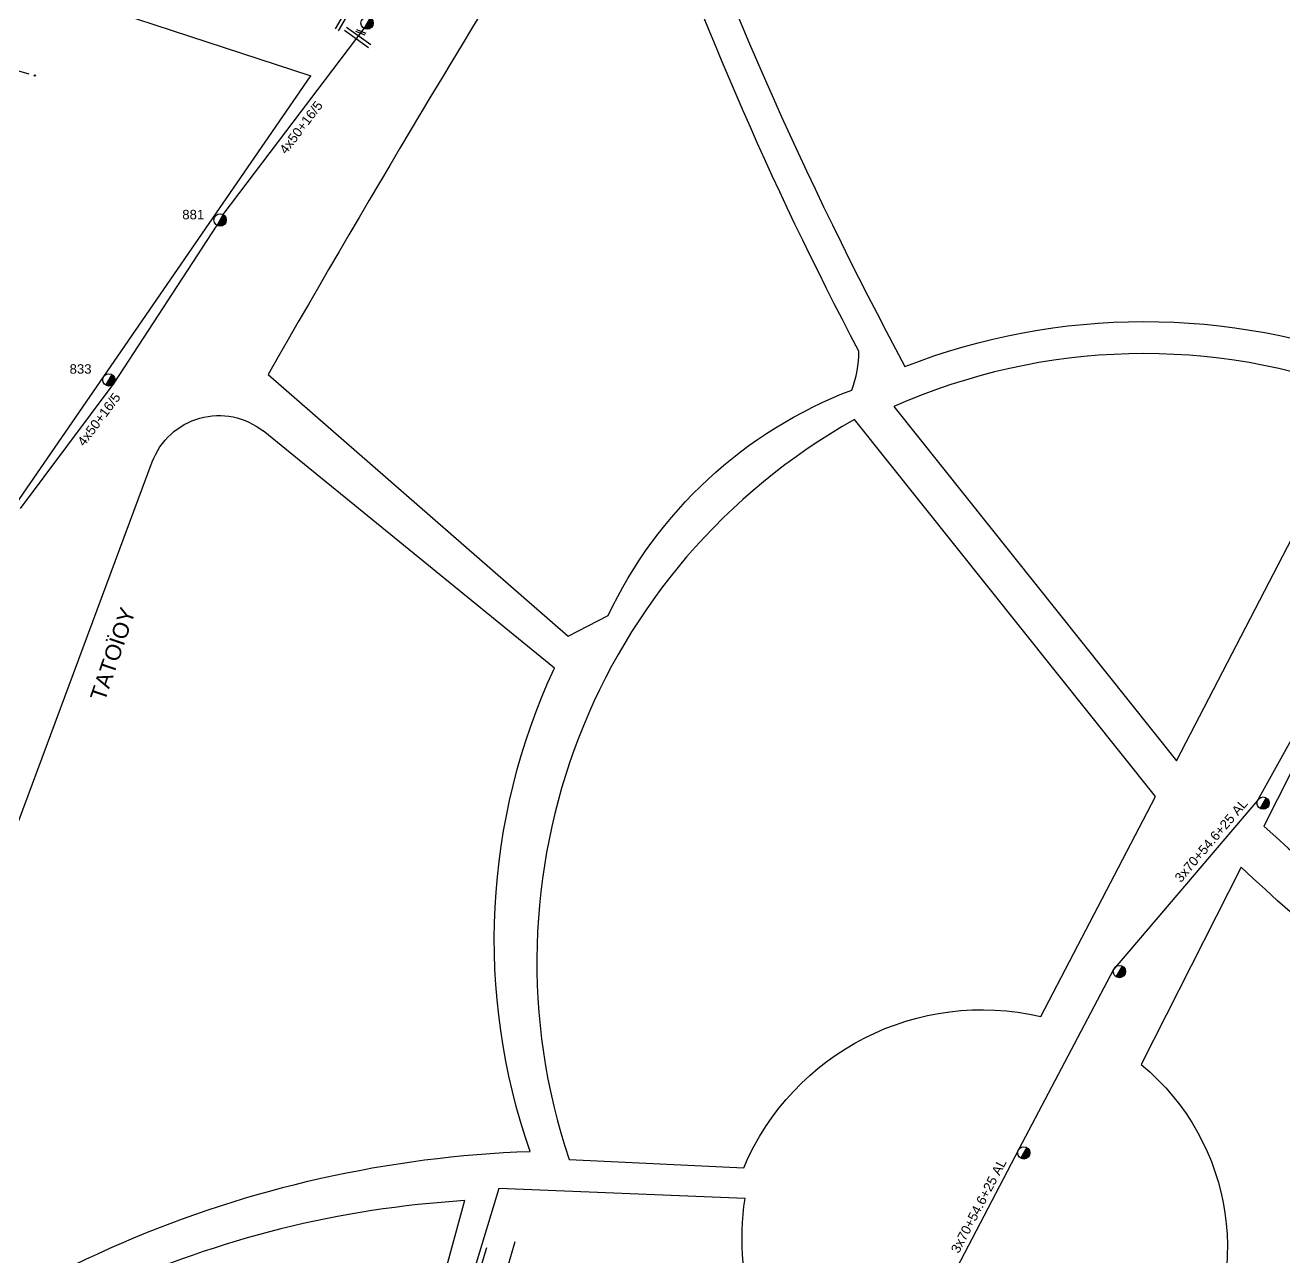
# Model space of a CAD drawing. Header units: millimetres. Extents: x 1091 to 3521, y 1177 to 2968.
# Drawn here: x 1917.6 to 2158, y 2320.1 to 2555.2 of the extents above; entities that cross this region are included whole.
import ezdxf
from ezdxf.enums import TextEntityAlignment as Align

# ---------------------------------------------------------------- set-up
doc = ezdxf.new("R2010")
doc.units = ezdxf.units.MM
doc.linetypes.add('DASHED', pattern=[19.05, 12.7, -6.35])
doc.layers.add('4x50+16_5', color=7, linetype='Continuous', lineweight=30)
doc.layers.add('Συνεστραμμένα ΧΤ   3x70+54.6+25 AL', color=7, linetype='SYN_LINE', lineweight=30)
for name, color, linetype in [('TEXT ΚΑΛΩΔΙΩΝ', 7, 'Continuous'), ('ΑΓΝΩΣΤΟ ΥΠΟΓΕΙΟ ΚΑΛΩΔΙΟ', 7, 'DASHED'), ('Μηχανική τομή', 7, 'Continuous'), ('Στύλος ΦΜ', 7, 'Continuous'), ('Στύλος ΦΜ @ 1', 7, 'Continuous'), ('Συνδέσεις', 7, 'Continuous'), ('Τομή', 7, 'Continuous'), ('Υπόβαθρο ΔΕΗ', 7, 'Continuous')]:
    doc.layers.add(name, color=color, linetype=linetype)
doc.styles.add('arial', font='arial.ttf')
doc.styles.get("Standard").update_dxf_attribs({"font": 'arial.ttf', "height": 1.8})
doc.linetypes.add('SYN_LINE', pattern='A,0.5,-0.0001,["/\\/\\/\\/",Standard,S=0.1,R=0,X=0,Y=-0.05],-0.25', length=0.7501)

# ---------------------------------------------------------------- blocks, each defined once
blk = doc.blocks.new('ΥΠΑΡΧΩΝ ΤΣΙΜΕΝΤΕΝΙΟΣ ΣΤΥΛΟΣ')
at = {"layer": 'Στύλος ΦΜ'}
blk.add_hatch(color=7, dxfattribs=at).paths.add_polyline_path([(-1.29, -2.28, 0.574793), (2.62, 0, 0.268822), (1.3, 2.27)])
at = {"layer": 'Στύλος ΦΜ', "color": 7}
blk.add_line((-1.29, -2.28), (1.3, 2.27), dxfattribs=at)
blk.add_circle((0, 0), 2.62, dxfattribs=at)
at = {"layer": 'Στύλος ΦΜ', "flags": 4}
for tag, p in [('ΑΡΙΘΜΟΣ', (-4.68, 8.05)), ('ΤΥΠΟΣ', (-4.91, 3.03))]:
    blk.add_attdef(tag, p, '', height=4, dxfattribs=at)
blk = doc.blocks.new('_ΣΥΝΔΕΣΗ')
at = {"layer": 'Συνδέσεις', "linetype": 'SYN_LINE', "ltscale": 40}
blk.add_hatch(color=256, dxfattribs=at).paths.add_polyline_path([(0.5, -0.01, 1), (-0.5, -0.01, 1)])
at = {"layer": 'Συνδέσεις'}
blk.add_circle((0, -0.01), 0.5, dxfattribs=at)
blk = doc.blocks.new('ΤΟΜΗ')
at = {"layer": 'Τομή', "ltscale": 40}
for p, q in [((11.33, -0.65), (-11.4, -0.65)), ((11.33, -3.42), (-11.4, -3.42))]:
    blk.add_line(p, q, dxfattribs=at)
blk = doc.blocks.new('ΜΗΧΑΝΙΚΗ ΤΟΜΗ')
at = {"layer": 'Μηχανική τομή', "ltscale": 40}
for p, q in [((-3.79, 1.21), (3.79, 1.21)), ((3.79, -0.34), (-3.79, -0.34))]:
    blk.add_line(p, q, dxfattribs=at)

msp = doc.modelspace()

# ---------------------------------------------------------------- linework, layer by layer
at = {"layer": '4x50+16_5', "color": 1, "lineweight": -3, "ltscale": 0.1}
for points in [[(1955.39, 2519.06), (1982.29, 2554.6)], [(1916.71, 2462.99), (1934.57, 2486.87), (1954.22, 2517.02)]]:
    msp.add_lwpolyline(points, dxfattribs=at)
at = {"layer": 'ΑΓΝΩΣΤΟ ΥΠΟΓΕΙΟ ΚΑΛΩΔΙΟ', "color": 2, "lineweight": -3, "ltscale": 0.2}
msp.add_lwpolyline([(1895.91, 2538.27, 1.044288), (1896.82, 2539.5), (1901.22, 2551), (1919.42, 2545.6)], format="xyb", dxfattribs=at)
at = {"layer": 'Συνεστραμμένα ΧΤ   3x70+54.6+25 AL', "color": 6, "lineweight": -3, "ltscale": 15}
msp.add_lwpolyline([(2172.75, 2442.87), (2152.94, 2407.22), (2125.45, 2374.98), (2107.36, 2340.66), (2091.05, 2309.51), (2077.46, 2278.33)], dxfattribs=at)
at = {"layer": 'Υπόβαθρο ΔΕΗ', "lineweight": -3, "ltscale": 0.1}
for points in [[(2176.83, 2490.16), (2265.22, 2661.01), (2261.49, 2664.9), (2063.21, 2623.78), (2053.2, 2608.37), (2044.35, 2613.37), (2036.73, 2601.26, 0.039922), (2085.61, 2490.08, -0.18699), (2176.83, 2490.16, -8.343748)], [(2027.37, 2594.06, 0.011535), (1964.01, 2488.57), (2021.31, 2438.59), (2028.91, 2442.51, -0.193799), (2075.45, 2485.58, 0.09282), (2076.8, 2493, -0.039429), (2033.85, 2592.68, 0.475689), (2027.37, 2594.06, 1.285753)], [(2137.47, 2414.78), (2173.71, 2484.6, 0.199321), (2083.48, 2482.41), (2137.47, 2414.78)], [(1869.72, 2278.05), (1941.85, 2471.85, -0.509399), (1963.04, 2477.76, -0.838576)], [(2021.45, 2338.69), (2054.82, 2337.13, -0.365199), (2111.57, 2365.97), (2133.43, 2407.96), (2075.95, 2479.94, 0.360151), (2021.45, 2338.69, 0.689153)], [(1869.72, 2278.05, -0.188423), (2014.01, 2340.24, -0.195348), (2018.65, 2432.47), (1963.04, 2477.76)], [(2190.9, 2474.87), (2154.16, 2402.34, 0.056884), (2234.86, 2343.66, 0.304835)], [(2232.04, 2336.11, -0.070134), (2149.79, 2394.52), (2130.72, 2356.81, -0.386513), (2139.5, 2296.77)], [(1997.81, 2277.03, -0.12936), (2062.76, 2271.87), (2070.48, 2286.92, -0.248617), (2055.07, 2331.27), (2008.04, 2333.14), (1990.46, 2275.34, 1.088469), (1991.65, 2275.09), (2005.73, 2321.89)], [(2001.47, 2330.84), (1985.55, 2272.56, 0.126609), (1939.43, 2254.52, -3.892188)]]:
    msp.add_lwpolyline(points, format="xyb", dxfattribs=at)
for points in [[(1908.96, 2566.26), (1972.11, 2545.55)], [(1877.81, 2482.13), (1915.85, 2463.88), (1972.11, 2545.55)], [(2011.12, 2322.98), (1997.81, 2277.03)]]:
    msp.add_lwpolyline(points, dxfattribs=at)
msp.add_arc((2013.53, 2136.23), 194.98, 93.5457, 135.1523, dxfattribs=at)

# ---------------------------------------------------------------- block references
at = {"layer": 'Μηχανική τομή', "lineweight": -3, "xscale": 0.2499999999999672, "yscale": 0.2499999999999672, "zscale": 0.2499999999999672, "rotation": 338.5844865406103}
msp.add_blockref('ΜΗΧΑΝΙΚΗ ΤΟΜΗ', (1981.65, 2553.76), dxfattribs=at)
at = {"layer": 'Στύλος ΦΜ @ 1', "lineweight": -3, "ltscale": 40}
ref = msp.add_blockref('ΥΠΑΡΧΩΝ ΤΣΙΜΕΝΤΕΝΙΟΣ ΣΤΥΛΟΣ', (1982.87, 2555.63), dxfattribs=dict(at, xscale=0.4499999999998181, yscale=0.4499999999998181, zscale=0.4499999999998181))
ref.add_attrib('ΤΥΠΟΣ', '880', (1978.26, 2559.09), dxfattribs={"layer": 'Στύλος ΦΜ', "height": 1.8, "flags": 4})
ref = msp.add_blockref('ΥΠΑΡΧΩΝ ΤΣΙΜΕΝΤΕΝΙΟΣ ΣΤΥΛΟΣ', (1954.8, 2518.04), dxfattribs=dict(at, xscale=0.4499999999998181, yscale=0.4499999999998181, zscale=0.4499999999998181))
ref.add_attrib('ΤΥΠΟΣ', '881', (1947.58, 2518.17), dxfattribs={"layer": 'Στύλος ΦΜ', "height": 1.8, "flags": 4})
ref = msp.add_blockref('ΥΠΑΡΧΩΝ ΤΣΙΜΕΝΤΕΝΙΟΣ ΣΤΥΛΟΣ', (1933.58, 2487.52), dxfattribs=dict(at, xscale=0.4499999999998181, yscale=0.4499999999998181, zscale=0.4499999999998181))
ref.add_attrib('ΤΥΠΟΣ', '833', (1926.06, 2488.7), dxfattribs={"layer": 'Στύλος ΦΜ', "height": 1.8, "flags": 4})
at = {"layer": 'Στύλος ΦΜ @ 1', "lineweight": -3, "ltscale": 40, "xscale": 0.4499999999998181, "yscale": 0.4499999999998181, "zscale": 0.4499999999998181}
for p in [(2154, 2406.72), (2126.55, 2374.56), (2108.3, 2339.95)]:
    msp.add_blockref('ΥΠΑΡΧΩΝ ΤΣΙΜΕΝΤΕΝΙΟΣ ΣΤΥΛΟΣ', p, dxfattribs=at)
at = {"layer": 'Συνδέσεις', "lineweight": -3, "xscale": 0.25, "yscale": 0.25, "zscale": 0.25}
msp.add_blockref('_ΣΥΝΔΕΣΗ', (1919.42, 2545.6), dxfattribs=at)
at = {"layer": 'Τομή', "lineweight": -3, "xscale": 0.2499999999999999, "yscale": 0.2499999999999999, "zscale": 0.2499999999999999}
for p, rotation in [((1978.06, 2557.04), 59.63459256521228), ((1980.76, 2552.52), 144.3892415186561)]:
    msp.add_blockref('ΤΟΜΗ', p, dxfattribs=dict(at, rotation=rotation))

# ---------------------------------------------------------------- texts
at = {"lineweight": -3, "ltscale": 40, "insert": (1929.92, 2426.95), "char_height": 3, "width": 64.8866, "attachment_point": 1, "rotation": 71.1793, "style": 'arial'}
msp.add_mtext('ΤΑΤΟΪΟΥ', dxfattribs=at)
at = {"layer": 'TEXT ΚΑΛΩΔΙΩΝ', "lineweight": -3, "ltscale": 0.1, "style": 'arial'}
for s, rotation, p in [('4x50+16/5', 52.8732, (1970.26, 2535.72)), ('4x50+16/5', 53.208, (1931.66, 2479.98)), (' 3x70+54.6+25 AL', 49.5444, (2143.84, 2399.32)), (' 3x70+54.6+25 AL', 62.3574, (2099.51, 2329.54))]:
    msp.add_text(s, height=1.8, rotation=rotation, dxfattribs=at).set_placement(p, align=Align.MIDDLE_CENTER)

doc.saveas('drawing.dxf')
